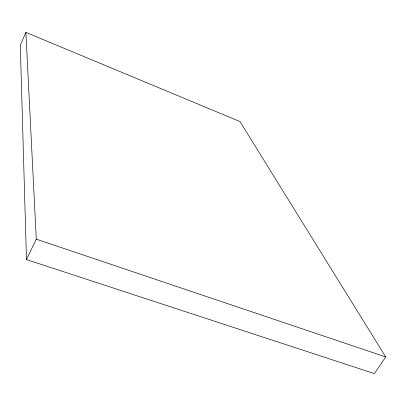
<?xml version="1.0" encoding="UTF-8"?>
<svg xmlns="http://www.w3.org/2000/svg" width="406" height="406" viewBox="0 0 406 406"><rect width="100%" height="100%" fill="white"/><g stroke="black" fill="none" stroke-linecap="round" stroke-linejoin="round"><path stroke-width="0.61" d="M25.898 32.384L20.3 45.264L26.471 259.566L374.423 373.616L385.7 356.935L239.971 121.551L25.898 32.384L36.271 239.159L26.471 259.566M36.271 239.159L385.7 356.935"/></g></svg>
